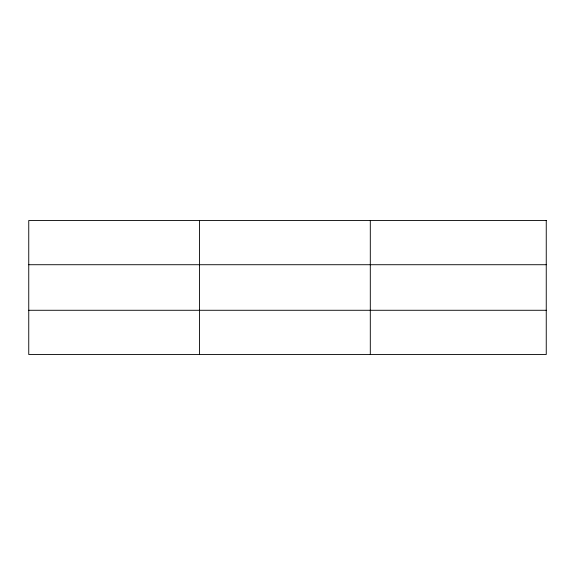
<?xml version="1.0" encoding="UTF-8"?>
<svg xmlns="http://www.w3.org/2000/svg" width="575" height="575" viewBox="0 0 575 575"><rect width="100%" height="100%" fill="white"/><g stroke="black" fill="none" stroke-linecap="round" stroke-linejoin="round"><path stroke-width="0.86" d="M199.525 354.502L199.525 220.498M370.3 354.502L370.3 220.498M28.75 264.723L546.25 264.723M28.75 310.277L546.25 310.277M546.25 220.498L546.25 354.502L28.75 354.502L28.75 220.498L546.25 220.498"/></g></svg>
